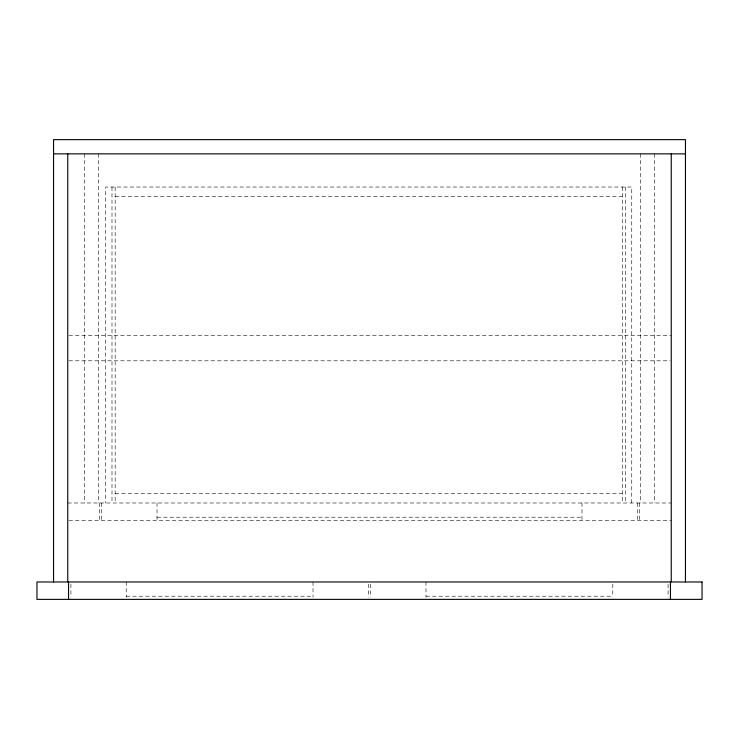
<?xml version="1.0" encoding="UTF-8"?>
<svg xmlns="http://www.w3.org/2000/svg" width="739" height="739" viewBox="0 0 739 739"><rect width="100%" height="100%" fill="white"/><g stroke="black" fill="none" stroke-linecap="round" stroke-linejoin="round"><path stroke-width="0.55" stroke-dasharray="3.69 2.77" d="M115.155 196.509L622.266 196.509M68.912 335.534L671.243 335.534M68.912 360.808L670.088 360.808M115.155 493.513L622.266 493.513M67.757 502.991L671.243 502.991M157.019 517.208L581.981 517.208M68.884 520.376L671.243 520.376M126.212 596.207L313.022 596.207M425.978 596.207L612.788 596.207M668.084 584.161L668.084 597.186M654.652 153.86L654.652 502.991M640.436 153.86L640.436 502.991M639.651 502.991L639.651 520.376M637.277 502.991L637.277 520.376M631.753 502.991L631.753 187.032L105.668 187.032L105.668 502.991M625.425 187.032L625.425 502.991M622.266 187.032L622.266 502.991M612.788 584.161L612.788 597.186M581.981 502.991L581.981 520.376M425.978 581.981L425.978 597.186M370.682 584.161L370.682 597.186M368.318 584.161L368.318 597.186M313.022 581.981L313.022 597.186M157.019 502.991L157.019 520.376M126.212 581.981L126.212 597.186M115.155 187.032L115.155 502.991M111.995 187.032L111.995 502.991M101.723 502.991L101.723 520.376M99.349 502.991L99.349 520.376M98.564 153.86L98.564 502.991M84.348 153.86L84.348 502.991M70.916 584.161L70.916 597.186"/><path stroke-width="1.11" d="M53.541 153.86L685.459 153.86M685.459 581.981L685.459 139.634L53.541 139.634L53.541 581.981M671.243 153.86L671.243 581.981M670.458 581.981L670.458 599.366M68.542 581.981L68.542 599.366M67.757 153.86L67.757 581.981M702.05 581.981L36.95 581.981L36.95 599.366L702.05 599.366L702.05 581.981"/></g></svg>
